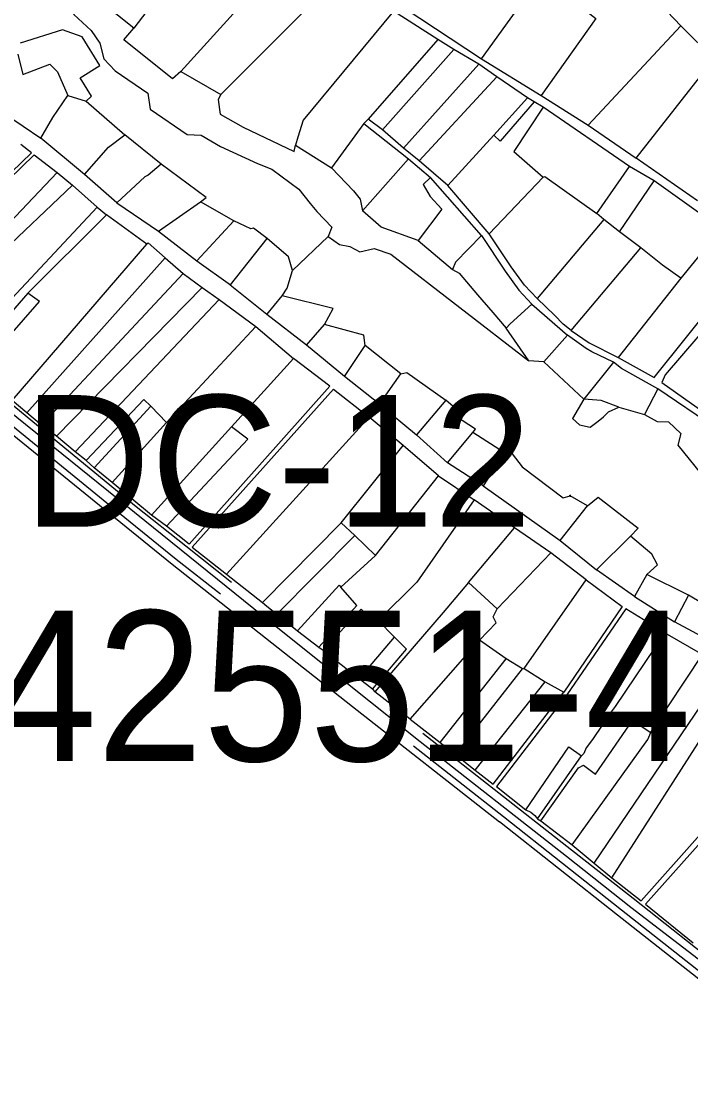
# Model space of a CAD drawing. Header units: metres. Extents: x 548946 to 557077, y 1838800 to 1845419.
# Drawn here: x 551358 to 551714, y 1840288 to 1840854 of the extents above; entities that cross this region are included whole.
import ezdxf
from ezdxf.enums import TextEntityAlignment as Align

# ---------------------------------------------------------------- set-up
doc = ezdxf.new("R2010")
doc.units = ezdxf.units.M
doc.header["$LTSCALE"] = 28
for name, color, linetype, lineweight in [('10', 7, 'Continuous', 13), ('22', 7, 'Continuous', 13), ('46', 7, 'Continuous', 13), ('55', 7, 'Continuous', 35)]:
    doc.layers.add(name, color=color, linetype=linetype, lineweight=lineweight)
doc.layers.add('61', color=7, linetype='Continuous')

msp = doc.modelspace()

# ---------------------------------------------------------------- linework, layer by layer
at = {"layer": '10'}
for p, q in [((551526.82, 1840877.22), (551464.4, 1840814.68)), ((551474.46, 1840861.48), (551443.08, 1840826.99)), ((551579.76, 1840843.93), (551556.28, 1840859.03)), ((551709.26, 1840851.21), (551659.87, 1840798.39)), ((551726.87, 1840833.61), (551709.26, 1840851.21)), ((551579.76, 1840843.93), (551542.66, 1840801.59)), ((551588.33, 1840838.69), (551579.76, 1840843.93)), ((551550.29, 1840795.91), (551588.33, 1840838.69)), ((551601.61, 1840830.9), (551588.33, 1840838.69)), ((551601.61, 1840830.9), (551561.55, 1840786.15)), ((551611.32, 1840824.09), (551601.61, 1840830.9)), ((551685.38, 1840780.84), (551726.87, 1840833.61)), ((551443.08, 1840826.99), (551464.4, 1840814.68)), ((551569.88, 1840779.48), (551611.32, 1840824.09)), ((551627.62, 1840812.88), (551611.32, 1840824.09)), ((551382.89, 1840814.22), (551392.63, 1840811.22)), ((551392.63, 1840811.22), (551413.14, 1840793.21)), ((551609.62, 1840792.99), (551627.62, 1840812.88)), ((551631.11, 1840810.77), (551627.62, 1840812.88)), ((551635.83, 1840807.94), (551631.11, 1840810.77)), ((551540.41, 1840799.33), (551523.21, 1840775.76)), ((551542.66, 1840801.59), (551540.41, 1840799.33)), ((551540.41, 1840799.33), (551564.26, 1840780.4)), ((551550.29, 1840795.91), (551542.66, 1840801.59)), ((551391.69, 1840772.06), (551368.42, 1840791.44)), ((551432.58, 1840777.62), (551413.14, 1840793.21)), ((551561.55, 1840786.15), (551550.29, 1840795.91)), ((551609.62, 1840792.99), (551585.15, 1840766.24)), ((551504.06, 1840787.75), (551523.21, 1840775.76)), ((551569.88, 1840779.48), (551561.55, 1840786.15)), ((551564.26, 1840780.4), (551539.71, 1840752.73)), ((551564.26, 1840780.4), (551575.94, 1840770.56)), ((551718.14, 1840758.07), (551685.38, 1840780.84)), ((551585.15, 1840766.24), (551569.88, 1840779.48)), ((551664.53, 1840751.41), (551681.95, 1840776.47)), ((551301.61, 1840693.96), (551377.2, 1840773.11)), ((551377.2, 1840773.11), (551385.29, 1840766.43)), ((551408.96, 1840757.07), (551391.69, 1840772.06)), ((551603.03, 1840739.63), (551575.94, 1840770.56)), ((551676.6, 1840741.55), (551695.06, 1840768.67)), ((551730.66, 1840743.3), (551695.06, 1840768.67)), ((551337.29, 1840720.78), (551385.29, 1840766.43)), ((551385.29, 1840766.43), (551398.56, 1840754.76)), ((551607.15, 1840740.47), (551585.15, 1840766.24)), ((551431.14, 1840742.02), (551453.57, 1840757.56)), ((551471.17, 1840747.49), (551453.57, 1840757.56)), ((551324.28, 1840675.51), (551398.56, 1840754.76)), ((551398.56, 1840754.76), (551403.46, 1840750.64)), ((551408.96, 1840757.07), (551431.14, 1840742.02)), ((551361.65, 1840708.9), (551403.46, 1840750.64)), ((551424.88, 1840734.97), (551403.46, 1840750.64)), ((551668.23, 1840748.26), (551632.76, 1840706.06)), ((551668.23, 1840748.26), (551664.53, 1840751.41)), ((551676.6, 1840741.55), (551668.23, 1840748.26)), ((551687.86, 1840733.11), (551676.6, 1840741.55)), ((551730.66, 1840743.3), (551709.14, 1840717)), ((551353.15, 1840651.84), (551424.88, 1840734.97)), ((551469.53, 1840713.49), (551489.03, 1840738.1)), ((551521.44, 1840739.22), (551502.47, 1840721)), ((551569.4, 1840737.08), (551587.63, 1840721.51)), ((551603.03, 1840739.63), (551615.67, 1840720.76)), ((551650.8, 1840689.09), (551687.86, 1840733.11)), ((551361.03, 1840645.29), (551434.7, 1840727.82)), ((551434.7, 1840727.82), (551444.34, 1840719.41)), ((551451.45, 1840726.13), (551469.53, 1840713.49)), ((551368.89, 1840638.74), (551444.34, 1840719.41)), ((551444.34, 1840719.41), (551454.44, 1840712.08)), ((551499.56, 1840711.67), (551502.47, 1840721)), ((551615.67, 1840720.76), (551622.97, 1840710.65)), ((551376.87, 1840632.84), (551454.44, 1840712.08)), ((551454.44, 1840712.08), (551463.39, 1840705.59)), ((551709.14, 1840717), (551675.84, 1840674.72)), ((551361.65, 1840708.9), (551328.84, 1840671.61)), ((551488.87, 1840697.67), (551496.98, 1840707.63)), ((551496.98, 1840707.63), (551499.56, 1840711.67)), ((551600.99, 1840708.05), (551609.04, 1840698.62)), ((551622.97, 1840710.65), (551629.91, 1840703.19)), ((551386.82, 1840624.49), (551463.39, 1840705.59)), ((551463.39, 1840705.59), (551482.89, 1840691.2)), ((551629.91, 1840703.19), (551648.92, 1840686.59)), ((551509.94, 1840681.34), (551488.87, 1840697.67)), ((551609.04, 1840698.62), (551616.16, 1840690.27)), ((551435.46, 1840640.16), (551482.89, 1840691.2)), ((551482.89, 1840691.2), (551503.03, 1840674.18)), ((551509.94, 1840681.34), (551519.47, 1840692.34)), ((551628.22, 1840672.92), (551616.16, 1840690.27)), ((551648.92, 1840686.59), (551636.28, 1840672.41)), ((551530.2, 1840664.68), (551509.94, 1840681.34)), ((551530.2, 1840664.68), (551541.1, 1840681.14)), ((551560.17, 1840666.02), (551541.1, 1840681.14)), ((551470.07, 1840637.84), (551503.03, 1840674.18)), ((551636.28, 1840672.41), (551628.22, 1840672.92)), ((551560.17, 1840666.02), (551563.27, 1840666.81)), ((551563.27, 1840666.81), (551584.04, 1840652.02)), ((551636.28, 1840672.41), (551657.55, 1840652.61)), ((551673.3, 1840672.18), (551657.55, 1840652.61)), ((551548.78, 1840649.96), (551530.2, 1840664.68)), ((551548.78, 1840649.96), (551560.17, 1840666.02)), ((551697, 1840658.13), (551689.9, 1840644.37)), ((551743.04, 1840626.58), (551697, 1840658.13)), ((551361.03, 1840645.29), (551353.15, 1840651.84)), ((551548.78, 1840649.96), (551568.51, 1840633.54)), ((551584.04, 1840652.02), (551568.51, 1840633.54)), ((551368.89, 1840638.74), (551361.03, 1840645.29)), ((551396.9, 1840615.95), (551426.96, 1840648.88)), ((551426.96, 1840648.88), (551435.46, 1840640.16)), ((551676.26, 1840648.22), (551689.9, 1840644.37)), ((551406.5, 1840608.16), (551435.46, 1840640.16)), ((551467.35, 1840559.41), (551543.21, 1840642.95)), ((551427.48, 1840590.87), (551470.07, 1840637.84)), ((551478.68, 1840631.21), (551470.07, 1840637.84)), ((551568.51, 1840633.54), (551584.91, 1840618.6)), ((551584.91, 1840618.6), (551598.39, 1840634.84)), ((551615.3, 1840624.09), (551598.39, 1840634.84)), ((551435.43, 1840584.96), (551478.68, 1840631.21)), ((551528.39, 1840586.81), (551561.31, 1840627.82)), ((551615.3, 1840624.09), (551604.05, 1840606.43)), ((551604.05, 1840606.43), (551584.91, 1840618.6)), ((551546.73, 1840569.43), (551580.22, 1840611.75)), ((551580.22, 1840611.75), (551599.24, 1840598.95)), ((551604.05, 1840606.43), (551644.96, 1840577.33)), ((551659.44, 1840595.77), (551650.24, 1840601.13)), ((551644.96, 1840577.33), (551659.44, 1840595.77)), ((551447.45, 1840575.41), (551435.43, 1840584.96)), ((551486.43, 1840544.35), (551528.39, 1840586.81)), ((551535.65, 1840579.93), (551528.39, 1840586.81)), ((551596.16, 1840555), (551620.62, 1840584.09)), ((551494.1, 1840538.08), (551535.65, 1840579.93)), ((551535.65, 1840579.93), (551546.73, 1840569.43)), ((551644.96, 1840577.33), (551664.37, 1840561.82)), ((551682.46, 1840579.6), (551664.37, 1840561.82)), ((551448.97, 1840573.82), (551467.35, 1840559.41)), ((551611.47, 1840541.01), (551640, 1840570.85)), ((551658.79, 1840556.35), (551640, 1840570.85)), ((551528.23, 1840552.51), (551546.73, 1840569.43)), ((551467.35, 1840559.41), (551486.43, 1840544.35)), ((551684.46, 1840547.46), (551664.37, 1840561.82)), ((551691.03, 1840559.25), (551684.46, 1840547.46)), ((551713.25, 1840548.21), (551691.03, 1840559.25)), ((551611.47, 1840541.01), (551596.16, 1840555)), ((551713.25, 1840548.21), (551705.9, 1840534.01)), ((551732.92, 1840536.47), (551713.25, 1840548.21)), ((551684.46, 1840547.46), (551705.9, 1840534.01)), ((551489.53, 1840541.81), (551494.1, 1840538.08)), ((551494.1, 1840538.08), (551505.18, 1840529.34)), ((551548.01, 1840534.74), (551556.81, 1840525.94)), ((551725.02, 1840523.71), (551705.9, 1840534.01)), ((551505.18, 1840529.34), (551516.51, 1840520.57)), ((551537.91, 1840503.68), (551556.81, 1840525.94)), ((551700.65, 1840528.29), (551720.78, 1840516.61)), ((551516.51, 1840520.57), (551518.71, 1840518.93)), ((551565.17, 1840482.35), (551602.02, 1840524.27)), ((551616.17, 1840514.39), (551602.02, 1840524.27)), ((551518.71, 1840518.93), (551537.91, 1840503.68)), ((551581.09, 1840469.8), (551616.17, 1840514.39)), ((551624.96, 1840509.04), (551616.17, 1840514.39)), ((551693.18, 1840475.2), (551720.78, 1840516.61)), ((551589.17, 1840463.53), (551624.96, 1840509.04)), ((551625.78, 1840509.3), (551636.89, 1840502.06)), ((551662.97, 1840405.61), (551733.7, 1840510.02)), ((551545.04, 1840498.22), (551537.91, 1840503.68)), ((551672.45, 1840397.88), (551741.72, 1840506.09)), ((551545.04, 1840498.22), (551546.38, 1840496.87)), ((551599.66, 1840455.2), (551636.89, 1840502.06)), ((551636.89, 1840502.06), (551646.84, 1840496.58)), ((551565.17, 1840482.35), (551546.38, 1840496.87)), ((551609.24, 1840447.69), (551646.84, 1840496.58)), ((551534.38, 1840489.08), (551612.6, 1840427.66)), ((551565.17, 1840482.35), (551581.09, 1840469.8)), ((551581.09, 1840469.8), (551589.17, 1840463.53)), ((551589.17, 1840463.53), (551599.66, 1840455.2)), ((551632.91, 1840429.31), (551656.29, 1840462.68)), ((551599.66, 1840455.2), (551609.24, 1840447.69)), ((551611.03, 1840446.4), (551626.59, 1840433.95)), ((551632.91, 1840429.31), (551634.66, 1840428.17)), ((551634.66, 1840428.17), (551651.32, 1840415.43)), ((551651.32, 1840415.43), (551662.97, 1840405.61)), ((551662.97, 1840405.61), (551672.45, 1840397.88)), ((551672.45, 1840397.88), (551688.01, 1840385.63)), ((551690.39, 1840383.78), (551715.68, 1840363.2))]:
    msp.add_line(p, q, dxfattribs=at)
for points in [[(551000, 1840923.38), (551122.75, 1840823.02), (551160.95, 1840791.61), (551218.01, 1840745.08), (551281.14, 1840693.16), (551309.58, 1840669.75), (551353.21, 1840634.01), (551411.01, 1840586.86), (551438.45, 1840564.67), (551534.38, 1840489.08)], [(551482.85, 1840910), (551446.73, 1840871.53), (551439.32, 1840878.12), (551417.92, 1840850.03)], [(551349.15, 1840903.83), (551368.87, 1840881.4), (551375.34, 1840869.56), (551384.24, 1840870.29), (551384.42, 1840868.36), (551383.12, 1840866.92), (551386.08, 1840857.19), (551395.21, 1840848.7), (551399.97, 1840842.02), (551402.09, 1840833.65), (551408.01, 1840827.33), (551425.5, 1840815.37), (551426.78, 1840806.95), (551446.39, 1840793.46), (551453.76, 1840793.04), (551464.15, 1840786.99), (551483.91, 1840777.93), (551491.45, 1840774.99), (551505.85, 1840764.31), (551511.82, 1840756.76), (551515.46, 1840752.36), (551523.37, 1840744.18), (551521.44, 1840739.22)], [(551603.08, 1840833.76), (551633.6, 1840876.06), (551631.54, 1840876.29), (551629.66, 1840878.88), (551639.88, 1840893.73)], [(551660.32, 1840895), (551659.4, 1840893.79), (551665.25, 1840888.4), (551648.61, 1840867.23), (551664.02, 1840855.12), (551634.82, 1840814.13)], [(551417.92, 1840850.03), (551403.9, 1840861.21), (551402.55, 1840863.65), (551398.94, 1840872.03)], [(551709.26, 1840851.21), (551702, 1840858.82), (551702.3, 1840859.92), (551712.32, 1840871.46)], [(551561.98, 1840860.78), (551603.08, 1840833.76), (551634.82, 1840814.13), (551659.87, 1840798.39), (551685.38, 1840780.84)], [(551556.28, 1840859.03), (551508.14, 1840801.13), (551505.31, 1840791.97), (551504.06, 1840787.75)], [(551392.63, 1840811.22), (551395.45, 1840813.89), (551389.42, 1840823.63), (551399.83, 1840830.17), (551390.49, 1840845.36), (551380.09, 1840849.16), (551357.45, 1840841.97)], [(551443.08, 1840826.99), (551438.51, 1840823.1), (551412.67, 1840843.71), (551417.92, 1840850.03)], [(551356.16, 1840836.16), (551358.88, 1840825.39), (551373.26, 1840830.76), (551377.39, 1840826.7), (551382.89, 1840814.22)], [(551330.76, 1840818.45), (551349.69, 1840804.26), (551368.42, 1840791.44)], [(551368.42, 1840791.44), (551374.8, 1840802.53), (551382.89, 1840814.22)], [(551464.4, 1840814.68), (551462.93, 1840812.01), (551463.66, 1840806.79), (551464.03, 1840804.32), (551476.12, 1840797.27), (551503.31, 1840784.3), (551504.06, 1840787.75)], [(551631.11, 1840810.77), (551613.04, 1840789.94), (551609.62, 1840792.99)], [(551635.83, 1840807.94), (551620.25, 1840784.36), (551635.98, 1840770.68), (551607.15, 1840740.47)], [(551695.06, 1840768.67), (551681.95, 1840776.47), (551635.83, 1840807.94)], [(551391.69, 1840772.06), (551404.46, 1840786.74), (551413.14, 1840793.21)], [(551342.28, 1840763.22), (551363.53, 1840783.7), (551357.81, 1840788.16)], [(551288.79, 1840704.63), (551299.92, 1840719.29), (551317.9, 1840737.02), (551364.99, 1840782.64), (551377.2, 1840773.11)], [(551432.58, 1840777.62), (551425.63, 1840771.74), (551423.9, 1840770.85), (551408.96, 1840757.07)], [(551453.57, 1840757.56), (551456.48, 1840759.92), (551432.58, 1840777.62)], [(551523.21, 1840775.76), (551534.87, 1840763.4), (551538.56, 1840759), (551539.71, 1840752.73)], [(551575.94, 1840770.56), (551571.99, 1840766.83), (551575.71, 1840760.41), (551581.91, 1840753.69), (551569.4, 1840737.08)], [(551635.98, 1840770.68), (551636.84, 1840771.05), (551664.53, 1840751.41)], [(551569.4, 1840737.08), (551549.62, 1840744.06), (551539.71, 1840752.73)], [(551431.14, 1840742.02), (551451.45, 1840726.13), (551471.17, 1840747.49)], [(551489.03, 1840738.1), (551481.72, 1840743.58), (551480.28, 1840743.14), (551471.17, 1840747.49)], [(551632.76, 1840706.06), (551625.98, 1840713.28), (551618.93, 1840723.06), (551607.15, 1840740.47)], [(551675.84, 1840674.72), (551695.05, 1840664.12), (551748.12, 1840730.31), (551730.66, 1840743.3)], [(551424.88, 1840734.97), (551425.56, 1840735.78), (551434.7, 1840727.82)], [(551502.47, 1840721), (551500.4, 1840728.4), (551489.03, 1840738.1)], [(551521.44, 1840739.22), (551527.57, 1840734.96), (551532.95, 1840733.77), (551538.38, 1840730.9), (551545.98, 1840732.69), (551554.73, 1840729.79), (551628.22, 1840672.92)], [(551603.03, 1840739.63), (551589.24, 1840725.42), (551587.63, 1840721.51)], [(551709.14, 1840717), (551699.48, 1840723.9), (551687.86, 1840733.11)], [(551587.63, 1840721.51), (551591.12, 1840719.62), (551600.99, 1840708.05)], [(551488.87, 1840697.67), (551469.23, 1840713.27), (551469.53, 1840713.49)], [(551334.69, 1840666.88), (551367.83, 1840704.55), (551361.65, 1840708.9)], [(551519.47, 1840692.34), (551524.17, 1840700.84), (551496.98, 1840707.63)], [(551629.91, 1840703.19), (551618.31, 1840692.74), (551616.16, 1840690.27)], [(551650.8, 1840689.09), (551646.52, 1840692.5), (551642, 1840697.21), (551632.76, 1840706.06)], [(551726.92, 1840695.8), (551700.88, 1840665.49), (551699.05, 1840661.47), (551744.04, 1840629.71)], [(551541.1, 1840681.14), (551540.52, 1840686.71), (551519.47, 1840692.34)], [(551673.3, 1840672.18), (551661.89, 1840677.81), (551658.85, 1840679.58), (551648.92, 1840686.59)], [(551650.8, 1840689.09), (551660.37, 1840682.59), (551675.84, 1840674.72)], [(551447.45, 1840575.41), (551522.4, 1840659.52), (551503.03, 1840674.18)], [(551697, 1840658.13), (551677.59, 1840668.94), (551673.3, 1840672.18)], [(551448.97, 1840573.82), (551524.21, 1840657.93), (551543.21, 1840642.95)], [(551392.68, 1840619.94), (551423.4, 1840652.34), (551426.96, 1840648.88)], [(551598.39, 1840634.84), (551599.85, 1840636.63), (551589.29, 1840643.48), (551590.55, 1840646.51), (551584.04, 1840652.02)], [(551657.55, 1840652.61), (551651.45, 1840642.31), (551655.25, 1840638.93), (551661, 1840637.6), (551665.2, 1840640.92), (551668.07, 1840643.13), (551670.73, 1840645.79), (551676.26, 1840648.22)], [(551676.26, 1840648.22), (551666.8, 1840651.86), (551657.55, 1840652.61)], [(551689.9, 1840644.37), (551696.66, 1840640.74), (551702.68, 1840640.53), (551709.27, 1840634.25), (551707.55, 1840628.07), (551726.39, 1840604.9)], [(551435.43, 1840584.96), (551427.48, 1840590.87), (551406.5, 1840608.16), (551396.9, 1840615.95), (551392.68, 1840619.94), (551386.82, 1840624.49), (551376.87, 1840632.84), (551368.89, 1840638.74)], [(551580.22, 1840611.75), (551561.31, 1840627.82), (551543.21, 1840642.95)], [(551615.3, 1840624.09), (551617.57, 1840625.74), (551624.66, 1840616.58), (551646.52, 1840599.97), (551650.24, 1840601.13)], [(551599.24, 1840598.95), (551568.74, 1840555.09), (551548.01, 1840534.74)], [(551640, 1840570.85), (551620.62, 1840584.09), (551599.24, 1840598.95)], [(551650.72, 1840601.13), (551650.24, 1840601.13), (551649.75, 1840601.13)], [(551650.24, 1840601.61), (551650.24, 1840601.13), (551650.24, 1840600.64)], [(551659.44, 1840595.77), (551665.23, 1840600.39), (551686.5, 1840583.94), (551682.46, 1840579.6)], [(551691.03, 1840559.25), (551696.85, 1840564.46), (551693.67, 1840570.08), (551682.46, 1840579.6)], [(551596.16, 1840555), (551582.63, 1840538.97), (551546.38, 1840496.87)], [(551624.96, 1840509.04), (551625.78, 1840509.3), (551658.79, 1840556.35)], [(551658.79, 1840556.35), (551678, 1840542.25), (551646.84, 1840496.58)], [(551505.18, 1840529.34), (551527.22, 1840553.55), (551528.23, 1840552.51)], [(551516.51, 1840520.57), (551536.65, 1840542.73), (551528.23, 1840552.51)], [(551486.43, 1840544.35), (551488.8, 1840542.42), (551489.53, 1840541.81)], [(551518.71, 1840518.93), (551538.97, 1840540.74), (551541.86, 1840538.2), (551548.01, 1840534.74)], [(551602.02, 1840524.27), (551610.95, 1840533.56), (551609.25, 1840536.8), (551611.47, 1840541.01)], [(551700.65, 1840528.29), (551679.88, 1840540.9), (551648.59, 1840495.24), (551611.03, 1840446.4)], [(551545.04, 1840498.22), (551563.17, 1840519.58), (551556.81, 1840525.94)], [(551700.65, 1840528.29), (551674.23, 1840489.05), (551672.11, 1840486.19), (551662.15, 1840471.5), (551658.73, 1840467.05), (551657.51, 1840464.08), (551656.29, 1840462.68)], [(551688.01, 1840385.63), (551719.44, 1840420.88), (551725.94, 1840429.1), (551766.55, 1840491.76), (551741.72, 1840506.09)], [(551634.66, 1840428.17), (551654.65, 1840456.45), (551657.31, 1840457.84), (551663.75, 1840453), (551683.48, 1840481.61), (551693.18, 1840475.2)], [(551651.32, 1840415.43), (551691.62, 1840471.5), (551693.18, 1840475.2)], [(551626.59, 1840433.95), (551649.53, 1840467.57), (551656.29, 1840462.68)], [(551626.59, 1840433.95), (551629.41, 1840432.85), (551631.42, 1840430.96), (551632.91, 1840429.31)], [(551771.69, 1840302.23), (551723.82, 1840339.91), (551675.45, 1840378.04), (551612.6, 1840427.66)], [(551744.92, 1840400.04), (551719.82, 1840416.85), (551690.39, 1840383.78)]]:
    msp.add_lwpolyline(points, dxfattribs=at)
at = {"layer": '22'}
for p, q in [((551470.07, 1840554.99), (551445.66, 1840574.27)), ((551440.62, 1840567.42), (551464.08, 1840548.93)), ((551619.82, 1840437.05), (551571.87, 1840474.72)), ((551566.81, 1840468.06), (551614.77, 1840430.41))]:
    msp.add_line(p, q, dxfattribs=at)
for points in [[(551000, 1840927.91), (551124.97, 1840825.73), (551163.17, 1840794.32), (551220.23, 1840747.79), (551283.36, 1840695.86), (551311.8, 1840672.45), (551355.42, 1840636.72), (551413.22, 1840589.58), (551440.62, 1840567.42)], [(551445.66, 1840574.27), (551419.24, 1840595.21), (551358.24, 1840645.42), (551317.17, 1840679.13), (551289.54, 1840701.84), (551225.79, 1840753.94), (551219.96, 1840758.94), (551193.68, 1840780.44)], [(551842.97, 1840261.01), (551734.12, 1840347.18), (551683.81, 1840386.86), (551619.82, 1840437.05)], [(551614.77, 1840430.41), (551677.62, 1840380.79), (551725.98, 1840342.66), (551773.87, 1840304.97)]]:
    msp.add_lwpolyline(points, dxfattribs=at)
at = {"layer": '46'}
msp.add_lwpolyline([(552214.49, 1839936.53), (552194.41, 1839957.15), (552047.39, 1840091.88), (551957.49, 1840165.72), (551906.1, 1840206), (551875.57, 1840233.9), (551682.66, 1840381.96), (551648.24, 1840409.17), (551570.46, 1840470.14), (551491.07, 1840533.55), (551331.64, 1840662.06), (551216.15, 1840756.13), (551170.99, 1840793.79), (551021.2, 1840915.07), (550868.57, 1841039.41)], dxfattribs=at)

# ---------------------------------------------------------------- texts
at = {"layer": '55', "width": 0.95}
msp.add_text('842551-4', height=80, dxfattribs=at).set_placement((551499.99, 1840460), align=Align.CENTER)
at = {"layer": '61'}
msp.add_text('DC-12', height=70, dxfattribs=at).set_placement((551494.56, 1840584.72), align=Align.CENTER)

doc.saveas('drawing.dxf')
